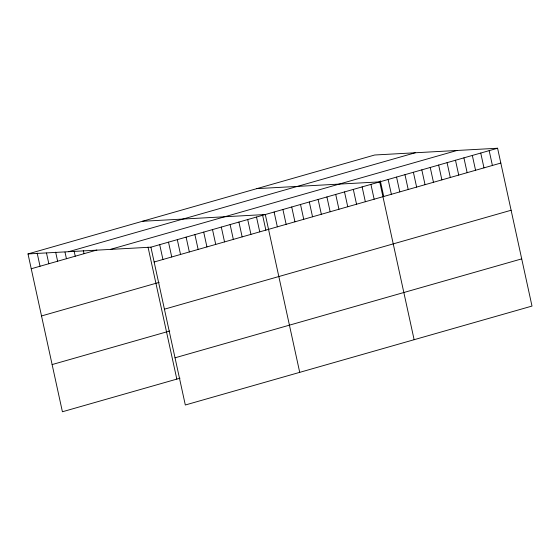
<?xml version="1.0" encoding="UTF-8"?>
<svg xmlns="http://www.w3.org/2000/svg" width="560" height="560" viewBox="0 0 560 560"><rect width="100%" height="100%" fill="white"/><g stroke="black" fill="none" stroke-linecap="round" stroke-linejoin="round"><path stroke-width="0.84" d="M28 253.932L374.682 155.001L497.588 148.239L532 306.068L185.318 404.999L150.906 247.177L28 253.932L62.412 411.761L180.019 378.196M68.558 251.706L415.24 152.768M31.234 268.758L96.838 250.04M110.348 249.403L457.03 150.472M150.906 247.177L497.588 148.239M154.14 261.996L500.822 163.065M41.524 315.952L159.124 282.387M164.423 309.19L511.112 210.252M52.122 364.567L169.729 331.009M175.028 357.812L521.71 258.874M256.809 188.636L379.715 181.874L414.127 339.703M142.408 221.284L265.307 214.529L299.719 372.351M489.167 150.64L492.401 165.466M480.746 153.048L483.98 167.867M472.332 155.449L475.559 170.275M463.911 157.85L467.145 172.676M455.49 160.251L458.724 175.077M447.069 162.659L450.303 177.478M438.655 165.06L441.882 179.886M430.234 167.461L433.468 182.287M421.813 169.862L425.047 184.688M413.392 172.27L416.626 187.089M404.971 174.671L408.205 189.49M396.557 177.072L399.784 191.898M388.136 179.473L391.37 194.299M380.317 180.838L383.747 196.567M370.916 184.387L374.15 199.213M362.117 186.9L365.344 201.726M353.318 189.413L356.545 204.239M344.512 191.926L347.746 206.745M335.713 194.432L338.947 209.258M326.914 196.945L330.148 211.771M318.115 199.458L321.342 214.284M309.309 201.971L312.543 216.79M300.51 204.477L303.744 219.303M291.711 206.99L294.945 221.816M282.912 209.503L286.146 224.329M274.113 212.016L277.34 226.835M262.444 214.473L265.874 230.202M256.508 217.035L259.742 231.861M247.709 219.548L250.943 234.374M238.91 222.061L242.144 236.887M230.111 224.574L233.338 239.393M221.305 227.08L224.539 241.906M212.506 229.593L215.74 244.419M203.707 232.106L206.941 246.932M194.908 234.619L198.142 249.438M186.109 237.125L189.336 251.951M177.303 239.638L180.537 254.464M168.504 242.151L171.738 256.977M159.705 244.664L162.939 259.483M148.036 247.121L176.82 379.113M83.314 250.397L84.035 253.687M74.158 251.258L75.236 256.2M64.995 252.126L66.437 258.713M55.657 252.168L57.631 261.226M46.501 253.029L48.832 263.739M37.163 253.071L40.033 266.245"/></g></svg>
